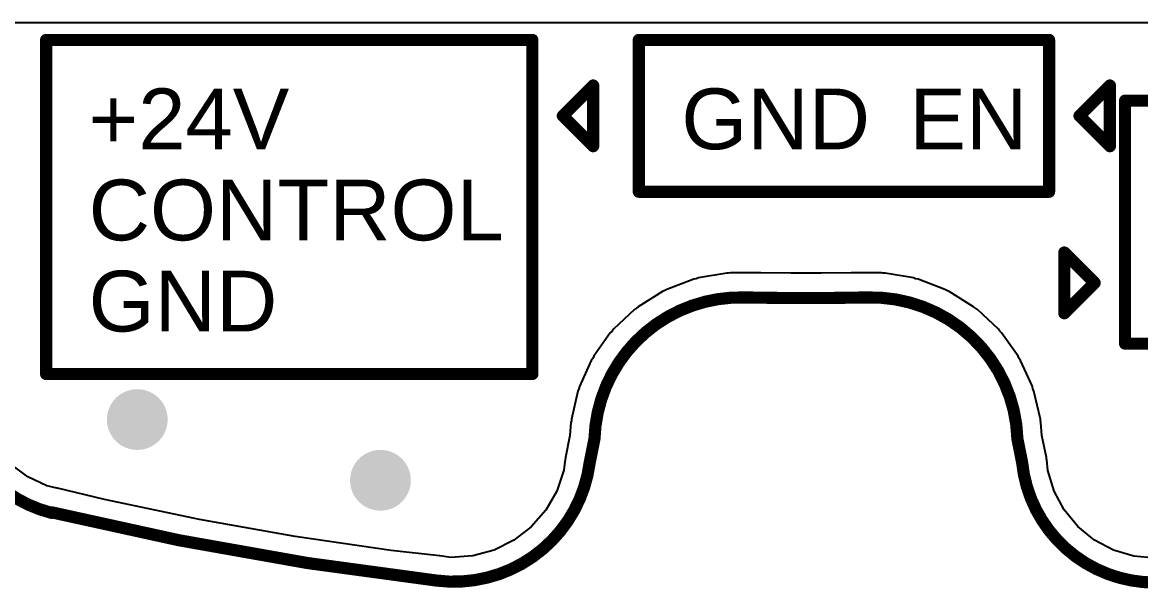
# Model space of a CAD drawing. Header units: inches. Extents: x 0 to 106, y 0 to 106.
# Drawn here: x 40.11 to 58.51, y 0.22 to 9.54 of the extents above; entities that cross this region are included whole.
import ezdxf

# ---------------------------------------------------------------- set-up
doc = ezdxf.new("R2010")
doc.units = ezdxf.units.IN
for name, color, linetype in [('Board Shape', 56, 'Continuous'), ('Bottom Layer', 5, 'Continuous'), ('Layer 1', 16, 'Continuous'), ('Layer 2', 76, 'Continuous'), ('Top Layer', 1, 'Continuous'), ('Top Overlay', 2, 'Continuous'), ('Via Holes', 16, 'Continuous')]:
    doc.layers.add(name, color=color, linetype=linetype)
doc.styles.add('Arial', font='', dxfattribs={"height": 0.2})
doc.styles.get('Arial').set_extended_font_data('Arial')

msp = doc.modelspace()

# ---------------------------------------------------------------- hatches: boundary and pattern name
at = {"layer": 'Bottom Layer'}
h = msp.add_hatch(color=5, dxfattribs=at)
edge = h.paths.add_edge_path()
edge.add_arc((42, 3), 0.5, 0, 360)
h = msp.add_hatch(color=5, dxfattribs=at)
edge = h.paths.add_edge_path()
edge.add_arc((46, 2), 0.5, 0, 360)
at = {"layer": 'Layer 1'}
h = msp.add_hatch(color=16, dxfattribs=at)
edge = h.paths.add_edge_path()
edge.add_arc((42, 3), 0.5, 0, 360)
h = msp.add_hatch(color=16, dxfattribs=at)
edge = h.paths.add_edge_path()
edge.add_arc((46, 2), 0.5, 0, 360)
at = {"layer": 'Layer 2'}
h = msp.add_hatch(color=76, dxfattribs=at)
edge = h.paths.add_edge_path()
edge.add_arc((42, 3), 0.5, 0, 360)
h = msp.add_hatch(color=76, dxfattribs=at)
edge = h.paths.add_edge_path()
edge.add_arc((46, 2), 0.5, 0, 360)
at = {"layer": 'Top Layer'}
h = msp.add_hatch(color=1, dxfattribs=at)
edge = h.paths.add_edge_path()
edge.add_arc((42, 3), 0.5, 0, 360)
h = msp.add_hatch(color=1, dxfattribs=at)
edge = h.paths.add_edge_path()
edge.add_arc((46, 2), 0.5, 0, 360)
at = {"layer": 'Via Holes'}
h = msp.add_hatch(color=7, dxfattribs=at)
edge = h.paths.add_edge_path()
edge.add_arc((42, 3), 0.25, 0, 360)
h = msp.add_hatch(color=7, dxfattribs=at)
edge = h.paths.add_edge_path()
edge.add_arc((46, 2), 0.25, 0, 360)

# ---------------------------------------------------------------- linework, layer by layer
at = {"layer": 'Board Shape'}
for points in [[(49.521, 2.681, 0.2, 0.2, -0.414214), (52, 5.01, 0.2, 0.2, 0)], [(54, 5.01, 0.2, 0.2, -0.010416), (52, 5.01, 0.2, 0.2, 0)], [(54, 5.01, 0.2, 0.2, -0.414213), (56.479, 2.681, 0.2, 0.2, 0)], [(40.588, 1.464, 0.2, 0.2, -0.414214), (39, 4.137, 0.2, 0.2, 0)], [(49.443, 2.294, 0.2, 0.2, 0), (49.521, 2.681, 0.2, 0.2, 0)], [(56.479, 2.681, 0.2, 0.2, 0), (56.556, 2.295, 0.2, 0.2, 0)], [(49.443, 2.294, 0.2, 0.2, -0.414214), (46.925, 0.349, 0.2, 0.2, 0)], [(58.963, 0.327, 0.2, 0.2, -0.414214), (56.556, 2.295, 0.2, 0.2, 0)], [(46.925, 0.349, 0.2, 0.2, -0.030375), (40.59, 1.473, 0.2, 0.2, 0)]]:
    msp.add_lwpolyline(points, format="xyseb", dxfattribs=at)
for points in [[(51.95, 5.01, 0.1, 0.1, 1), (52.05, 5.01, 0.1, 0.1, 1)], [(51.95, 5.01, 0.1, 0.1, 1), (52.05, 5.01, 0.1, 0.1, 1)], [(53.95, 5.01, 0.1, 0.1, 1), (54.05, 5.01, 0.1, 0.1, 1)], [(53.95, 5.01, 0.1, 0.1, 1), (54.05, 5.01, 0.1, 0.1, 1)], [(49.471, 2.681, 0.1, 0.1, 1), (49.571, 2.681, 0.1, 0.1, 1)], [(49.471, 2.681, 0.1, 0.1, 1), (49.571, 2.681, 0.1, 0.1, 1)], [(56.429, 2.681, 0.1, 0.1, 1), (56.529, 2.681, 0.1, 0.1, 1)], [(56.429, 2.681, 0.1, 0.1, 1), (56.529, 2.681, 0.1, 0.1, 1)], [(49.393, 2.294, 0.1, 0.1, 1), (49.493, 2.294, 0.1, 0.1, 1)], [(49.393, 2.294, 0.1, 0.1, 1), (49.493, 2.294, 0.1, 0.1, 1)], [(56.506, 2.295, 0.1, 0.1, 1), (56.606, 2.295, 0.1, 0.1, 1)], [(56.506, 2.295, 0.1, 0.1, 1), (56.606, 2.295, 0.1, 0.1, 1)], [(40.538, 1.464, 0.1, 0.1, 1), (40.638, 1.464, 0.1, 0.1, 1)], [(40.54, 1.473, 0.1, 0.1, 1), (40.64, 1.473, 0.1, 0.1, 1)], [(46.875, 0.349, 0.1, 0.1, 1), (46.975, 0.349, 0.1, 0.1, 1)], [(46.875, 0.349, 0.1, 0.1, 1), (46.975, 0.349, 0.1, 0.1, 1)]]:
    msp.add_lwpolyline(points, format="xyseb", close=True, dxfattribs=at)
at = {"layer": 'Bottom Layer'}
for p, q in [((35.3, 9.539), (80, 9.539)), ((51.697, 5.408), (51.232, 5.331)), ((51.727, 5.408), (51.697, 5.408)), ((51.757, 5.414), (51.727, 5.408)), ((51.993, 5.418), (51.757, 5.414)), ((52.001, 5.417), (51.993, 5.418)), ((52.009, 5.418), (52.001, 5.417)), ((52.257, 5.413), (52.009, 5.418)), ((52.752, 5.408), (52.257, 5.413)), ((53.248, 5.408), (52.752, 5.408)), ((53.743, 5.413), (53.248, 5.408)), ((53.991, 5.418), (53.743, 5.413)), ((53.999, 5.417), (53.991, 5.418)), ((54.007, 5.418), (53.999, 5.417)), ((54.243, 5.414), (54.007, 5.418)), ((54.273, 5.408), (54.243, 5.414)), ((54.303, 5.408), (54.273, 5.408)), ((54.768, 5.331), (54.303, 5.408)), ((51.155, 5.31), (50.714, 5.143)), ((51.194, 5.317), (51.155, 5.31)), ((51.232, 5.331), (51.194, 5.317)), ((54.805, 5.317), (54.768, 5.331)), ((54.845, 5.31), (54.805, 5.317)), ((55.286, 5.143), (54.845, 5.31)), ((50.642, 5.108), (50.242, 4.858)), ((50.68, 5.122), (50.642, 5.108)), ((50.714, 5.143), (50.68, 5.122)), ((55.32, 5.122), (55.286, 5.143)), ((55.358, 5.108), (55.32, 5.122)), ((55.758, 4.858), (55.358, 5.108)), ((50.179, 4.81), (49.835, 4.487)), ((50.213, 4.831), (50.179, 4.81)), ((50.242, 4.858), (50.213, 4.831)), ((55.787, 4.831), (55.758, 4.858)), ((55.821, 4.81), (55.787, 4.831)), ((56.165, 4.487), (55.821, 4.81)), ((49.782, 4.427), (49.508, 4.043)), ((49.811, 4.454), (49.782, 4.427)), ((49.835, 4.487), (49.811, 4.454)), ((56.188, 4.454), (56.165, 4.487)), ((56.217, 4.427), (56.188, 4.454)), ((56.491, 4.043), (56.217, 4.427)), ((49.468, 3.973), (49.274, 3.544)), ((49.492, 4.006), (49.468, 3.973)), ((49.508, 4.043), (49.492, 4.006)), ((56.508, 4.006), (56.491, 4.043)), ((56.531, 3.974), (56.508, 4.006)), ((56.725, 3.544), (56.531, 3.974)), ((49.265, 3.505), (49.249, 3.468)), ((49.274, 3.544), (49.265, 3.505)), ((56.734, 3.505), (56.725, 3.544)), ((56.751, 3.468), (56.734, 3.505)), ((49.249, 3.468), (49.142, 3.008)), ((56.857, 3.009), (56.751, 3.468)), ((49.133, 2.949), (49.116, 2.738)), ((49.141, 2.978), (49.133, 2.949)), ((49.142, 3.008), (49.141, 2.978)), ((56.858, 2.978), (56.857, 3.009)), ((56.866, 2.949), (56.858, 2.978)), ((56.883, 2.738), (56.866, 2.949)), ((49.116, 2.738), (49.043, 2.375)), ((56.956, 2.375), (56.883, 2.738)), ((40.2, 2.055), (39.917, 2.266)), ((49.038, 2.346), (49.015, 2.166)), ((49.043, 2.36), (49.038, 2.346)), ((49.043, 2.375), (49.043, 2.36)), ((56.956, 2.355), (56.956, 2.375)), ((56.962, 2.336), (56.956, 2.355)), ((56.98, 2.16), (56.962, 2.336)), ((40.51, 1.907), (40.2, 2.055)), ((49.015, 2.166), (48.9, 1.822)), ((57.083, 1.823), (56.98, 2.16)), ((40.674, 1.873), (40.51, 1.907)), ((40.679, 1.87), (40.674, 1.873)), ((40.686, 1.87), (40.679, 1.87)), ((41.462, 1.683), (40.686, 1.87)), ((43.026, 1.356), (41.462, 1.683)), ((48.9, 1.822), (48.719, 1.508)), ((57.25, 1.512), (57.083, 1.823)), ((48.719, 1.508), (48.481, 1.234)), ((57.474, 1.24), (57.25, 1.512)), ((44.598, 1.077), (43.026, 1.356)), ((48.481, 1.234), (48.194, 1.012)), ((57.747, 1.017), (57.474, 1.24)), ((46.178, 0.846), (44.598, 1.077)), ((48.194, 1.012), (47.869, 0.851)), ((58.058, 0.851), (57.747, 1.017)), ((46.972, 0.754), (46.178, 0.846)), ((46.974, 0.754), (46.972, 0.754)), ((46.977, 0.754), (46.974, 0.754)), ((47.157, 0.731), (46.977, 0.754)), ((47.519, 0.756), (47.157, 0.731)), ((47.869, 0.851), (47.519, 0.756)), ((58.396, 0.749), (58.058, 0.851)), ((58.738, 0.716), (58.396, 0.749))]:
    msp.add_line(p, q, dxfattribs=at)
at = {"layer": 'Layer 1'}
for p, q in [((51.697, 5.408), (51.232, 5.331)), ((51.727, 5.408), (51.697, 5.408)), ((51.757, 5.414), (51.727, 5.408)), ((51.993, 5.418), (51.757, 5.414)), ((52.001, 5.417), (51.993, 5.418)), ((52.009, 5.418), (52.001, 5.417)), ((52.257, 5.413), (52.009, 5.418)), ((52.752, 5.408), (52.257, 5.413)), ((53.248, 5.408), (52.752, 5.408)), ((53.743, 5.413), (53.248, 5.408)), ((53.991, 5.418), (53.743, 5.413)), ((53.999, 5.417), (53.991, 5.418)), ((54.007, 5.418), (53.999, 5.417)), ((54.243, 5.414), (54.007, 5.418)), ((54.273, 5.408), (54.243, 5.414)), ((54.303, 5.408), (54.273, 5.408)), ((54.768, 5.331), (54.303, 5.408)), ((51.155, 5.31), (50.714, 5.143)), ((51.194, 5.317), (51.155, 5.31)), ((51.232, 5.331), (51.194, 5.317)), ((54.805, 5.317), (54.768, 5.331)), ((54.845, 5.31), (54.805, 5.317)), ((55.286, 5.143), (54.845, 5.31)), ((50.642, 5.108), (50.242, 4.858)), ((50.68, 5.122), (50.642, 5.108)), ((50.714, 5.143), (50.68, 5.122)), ((55.32, 5.122), (55.286, 5.143)), ((55.358, 5.108), (55.32, 5.122)), ((55.758, 4.858), (55.358, 5.108)), ((50.179, 4.81), (49.835, 4.487)), ((50.213, 4.831), (50.179, 4.81)), ((50.242, 4.858), (50.213, 4.831)), ((55.787, 4.831), (55.758, 4.858)), ((55.821, 4.81), (55.787, 4.831)), ((56.165, 4.487), (55.821, 4.81)), ((49.782, 4.427), (49.508, 4.043)), ((49.811, 4.454), (49.782, 4.427)), ((49.835, 4.487), (49.811, 4.454)), ((56.188, 4.454), (56.165, 4.487)), ((56.217, 4.427), (56.188, 4.454)), ((56.491, 4.043), (56.217, 4.427)), ((49.468, 3.973), (49.274, 3.544)), ((49.492, 4.006), (49.468, 3.973)), ((49.508, 4.043), (49.492, 4.006)), ((56.508, 4.006), (56.491, 4.043)), ((56.531, 3.974), (56.508, 4.006)), ((56.725, 3.544), (56.531, 3.974)), ((49.265, 3.505), (49.249, 3.468)), ((49.274, 3.544), (49.265, 3.505)), ((56.734, 3.505), (56.725, 3.544)), ((56.751, 3.468), (56.734, 3.505)), ((49.249, 3.468), (49.142, 3.008)), ((56.857, 3.009), (56.751, 3.468)), ((49.133, 2.949), (49.116, 2.738)), ((49.141, 2.978), (49.133, 2.949)), ((49.142, 3.008), (49.141, 2.978)), ((56.858, 2.978), (56.857, 3.009)), ((56.866, 2.949), (56.858, 2.978)), ((56.883, 2.738), (56.866, 2.949)), ((49.116, 2.738), (49.043, 2.375)), ((56.956, 2.375), (56.883, 2.738)), ((40.2, 2.055), (39.917, 2.266)), ((49.038, 2.346), (49.015, 2.166)), ((49.043, 2.36), (49.038, 2.346)), ((49.043, 2.375), (49.043, 2.36)), ((56.956, 2.355), (56.956, 2.375)), ((56.962, 2.336), (56.956, 2.355)), ((56.98, 2.16), (56.962, 2.336)), ((40.51, 1.907), (40.2, 2.055)), ((49.015, 2.166), (48.9, 1.822)), ((57.083, 1.823), (56.98, 2.16)), ((40.674, 1.873), (40.51, 1.907)), ((40.679, 1.87), (40.674, 1.873)), ((40.686, 1.87), (40.679, 1.87)), ((41.462, 1.683), (40.686, 1.87)), ((43.026, 1.356), (41.462, 1.683)), ((48.9, 1.822), (48.719, 1.508)), ((57.25, 1.512), (57.083, 1.823)), ((48.719, 1.508), (48.481, 1.234)), ((57.474, 1.24), (57.25, 1.512)), ((44.598, 1.077), (43.026, 1.356)), ((48.481, 1.234), (48.194, 1.012)), ((57.747, 1.017), (57.474, 1.24)), ((46.178, 0.846), (44.598, 1.077)), ((48.194, 1.012), (47.869, 0.851)), ((58.058, 0.851), (57.747, 1.017)), ((46.972, 0.754), (46.178, 0.846)), ((46.974, 0.754), (46.972, 0.754)), ((46.977, 0.754), (46.974, 0.754)), ((47.157, 0.731), (46.977, 0.754)), ((47.519, 0.756), (47.157, 0.731)), ((47.869, 0.851), (47.519, 0.756)), ((58.396, 0.749), (58.058, 0.851)), ((58.738, 0.716), (58.396, 0.749))]:
    msp.add_line(p, q, dxfattribs=at)
at = {"layer": 'Layer 2'}
for p, q in [((51.697, 5.408), (51.232, 5.331)), ((51.727, 5.408), (51.697, 5.408)), ((51.757, 5.414), (51.727, 5.408)), ((51.993, 5.418), (51.757, 5.414)), ((52.001, 5.417), (51.993, 5.418)), ((52.009, 5.418), (52.001, 5.417)), ((52.257, 5.413), (52.009, 5.418)), ((52.752, 5.408), (52.257, 5.413)), ((53.248, 5.408), (52.752, 5.408)), ((53.743, 5.413), (53.248, 5.408)), ((53.991, 5.418), (53.743, 5.413)), ((53.999, 5.417), (53.991, 5.418)), ((54.007, 5.418), (53.999, 5.417)), ((54.243, 5.414), (54.007, 5.418)), ((54.273, 5.408), (54.243, 5.414)), ((54.303, 5.408), (54.273, 5.408)), ((54.768, 5.331), (54.303, 5.408)), ((51.155, 5.31), (50.714, 5.143)), ((51.194, 5.317), (51.155, 5.31)), ((51.232, 5.331), (51.194, 5.317)), ((54.805, 5.317), (54.768, 5.331)), ((54.845, 5.31), (54.805, 5.317)), ((55.286, 5.143), (54.845, 5.31)), ((50.642, 5.108), (50.242, 4.858)), ((50.68, 5.122), (50.642, 5.108)), ((50.714, 5.143), (50.68, 5.122)), ((55.32, 5.122), (55.286, 5.143)), ((55.358, 5.108), (55.32, 5.122)), ((55.758, 4.858), (55.358, 5.108)), ((50.179, 4.81), (49.835, 4.487)), ((50.213, 4.831), (50.179, 4.81)), ((50.242, 4.858), (50.213, 4.831)), ((55.787, 4.831), (55.758, 4.858)), ((55.821, 4.81), (55.787, 4.831)), ((56.165, 4.487), (55.821, 4.81)), ((49.782, 4.427), (49.508, 4.043)), ((49.811, 4.454), (49.782, 4.427)), ((49.835, 4.487), (49.811, 4.454)), ((56.188, 4.454), (56.165, 4.487)), ((56.217, 4.427), (56.188, 4.454)), ((56.491, 4.043), (56.217, 4.427)), ((49.468, 3.973), (49.274, 3.544)), ((49.492, 4.006), (49.468, 3.973)), ((49.508, 4.043), (49.492, 4.006)), ((56.508, 4.006), (56.491, 4.043)), ((56.531, 3.974), (56.508, 4.006)), ((56.725, 3.544), (56.531, 3.974)), ((49.265, 3.505), (49.249, 3.468)), ((49.274, 3.544), (49.265, 3.505)), ((56.734, 3.505), (56.725, 3.544)), ((56.751, 3.468), (56.734, 3.505)), ((49.249, 3.468), (49.142, 3.008)), ((56.857, 3.009), (56.751, 3.468)), ((49.133, 2.949), (49.116, 2.738)), ((49.141, 2.978), (49.133, 2.949)), ((49.142, 3.008), (49.141, 2.978)), ((56.858, 2.978), (56.857, 3.009)), ((56.866, 2.949), (56.858, 2.978)), ((56.883, 2.738), (56.866, 2.949)), ((49.116, 2.738), (49.043, 2.375)), ((56.956, 2.375), (56.883, 2.738)), ((40.2, 2.055), (39.917, 2.266)), ((49.038, 2.346), (49.015, 2.166)), ((49.043, 2.36), (49.038, 2.346)), ((49.043, 2.375), (49.043, 2.36)), ((56.956, 2.355), (56.956, 2.375)), ((56.962, 2.336), (56.956, 2.355)), ((56.98, 2.16), (56.962, 2.336)), ((40.51, 1.907), (40.2, 2.055)), ((49.015, 2.166), (48.9, 1.822)), ((57.083, 1.823), (56.98, 2.16)), ((40.674, 1.873), (40.51, 1.907)), ((40.679, 1.87), (40.674, 1.873)), ((40.686, 1.87), (40.679, 1.87)), ((41.462, 1.683), (40.686, 1.87)), ((43.026, 1.356), (41.462, 1.683)), ((48.9, 1.822), (48.719, 1.508)), ((57.25, 1.512), (57.083, 1.823)), ((48.719, 1.508), (48.481, 1.234)), ((57.474, 1.24), (57.25, 1.512)), ((44.598, 1.077), (43.026, 1.356)), ((48.481, 1.234), (48.194, 1.012)), ((57.747, 1.017), (57.474, 1.24)), ((46.178, 0.846), (44.598, 1.077)), ((48.194, 1.012), (47.869, 0.851)), ((58.058, 0.851), (57.747, 1.017)), ((46.972, 0.754), (46.178, 0.846)), ((46.974, 0.754), (46.972, 0.754)), ((46.977, 0.754), (46.974, 0.754)), ((47.157, 0.731), (46.977, 0.754)), ((47.519, 0.756), (47.157, 0.731)), ((47.869, 0.851), (47.519, 0.756)), ((58.396, 0.749), (58.058, 0.851)), ((58.738, 0.716), (58.396, 0.749))]:
    msp.add_line(p, q, dxfattribs=at)
at = {"layer": 'Top Layer'}
for p, q in [((51.697, 5.408), (51.232, 5.331)), ((51.727, 5.408), (51.697, 5.408)), ((51.757, 5.414), (51.727, 5.408)), ((51.993, 5.418), (51.757, 5.414)), ((52.001, 5.417), (51.993, 5.418)), ((52.009, 5.418), (52.001, 5.417)), ((52.257, 5.413), (52.009, 5.418)), ((52.752, 5.408), (52.257, 5.413)), ((53.248, 5.408), (52.752, 5.408)), ((53.743, 5.413), (53.248, 5.408)), ((53.991, 5.418), (53.743, 5.413)), ((53.999, 5.417), (53.991, 5.418)), ((54.007, 5.418), (53.999, 5.417)), ((54.243, 5.414), (54.007, 5.418)), ((54.273, 5.408), (54.243, 5.414)), ((54.303, 5.408), (54.273, 5.408)), ((54.768, 5.331), (54.303, 5.408)), ((51.155, 5.31), (50.714, 5.143)), ((51.194, 5.317), (51.155, 5.31)), ((51.232, 5.331), (51.194, 5.317)), ((54.805, 5.317), (54.768, 5.331)), ((54.845, 5.31), (54.805, 5.317)), ((55.286, 5.143), (54.845, 5.31)), ((50.642, 5.108), (50.242, 4.858)), ((50.68, 5.122), (50.642, 5.108)), ((50.714, 5.143), (50.68, 5.122)), ((55.32, 5.122), (55.286, 5.143)), ((55.358, 5.108), (55.32, 5.122)), ((55.758, 4.858), (55.358, 5.108)), ((50.179, 4.81), (49.835, 4.487)), ((50.213, 4.831), (50.179, 4.81)), ((50.242, 4.858), (50.213, 4.831)), ((55.787, 4.831), (55.758, 4.858)), ((55.821, 4.81), (55.787, 4.831)), ((56.165, 4.487), (55.821, 4.81)), ((49.782, 4.427), (49.508, 4.043)), ((49.811, 4.454), (49.782, 4.427)), ((49.835, 4.487), (49.811, 4.454)), ((56.188, 4.454), (56.165, 4.487)), ((56.217, 4.427), (56.188, 4.454)), ((56.491, 4.043), (56.217, 4.427)), ((49.468, 3.973), (49.274, 3.544)), ((49.492, 4.006), (49.468, 3.973)), ((49.508, 4.043), (49.492, 4.006)), ((56.508, 4.006), (56.491, 4.043)), ((56.531, 3.974), (56.508, 4.006)), ((56.725, 3.544), (56.531, 3.974)), ((49.265, 3.505), (49.249, 3.468)), ((49.274, 3.544), (49.265, 3.505)), ((56.734, 3.505), (56.725, 3.544)), ((56.751, 3.468), (56.734, 3.505)), ((49.249, 3.468), (49.142, 3.008)), ((56.857, 3.009), (56.751, 3.468)), ((49.133, 2.949), (49.116, 2.738)), ((49.141, 2.978), (49.133, 2.949)), ((49.142, 3.008), (49.141, 2.978)), ((56.858, 2.978), (56.857, 3.009)), ((56.866, 2.949), (56.858, 2.978)), ((56.883, 2.738), (56.866, 2.949)), ((49.116, 2.738), (49.043, 2.375)), ((56.956, 2.375), (56.883, 2.738)), ((40.2, 2.055), (39.917, 2.266)), ((49.038, 2.346), (49.015, 2.166)), ((49.043, 2.36), (49.038, 2.346)), ((49.043, 2.375), (49.043, 2.36)), ((56.956, 2.355), (56.956, 2.375)), ((56.962, 2.336), (56.956, 2.355)), ((56.98, 2.16), (56.962, 2.336)), ((40.51, 1.907), (40.2, 2.055)), ((49.015, 2.166), (48.9, 1.822)), ((57.083, 1.823), (56.98, 2.16)), ((40.674, 1.873), (40.51, 1.907)), ((40.679, 1.87), (40.674, 1.873)), ((40.686, 1.87), (40.679, 1.87)), ((41.462, 1.683), (40.686, 1.87)), ((43.026, 1.356), (41.462, 1.683)), ((48.9, 1.822), (48.719, 1.508)), ((57.25, 1.512), (57.083, 1.823)), ((48.719, 1.508), (48.481, 1.234)), ((57.474, 1.24), (57.25, 1.512)), ((44.598, 1.077), (43.026, 1.356)), ((48.481, 1.234), (48.194, 1.012)), ((57.747, 1.017), (57.474, 1.24)), ((46.178, 0.846), (44.598, 1.077)), ((48.194, 1.012), (47.869, 0.851)), ((58.058, 0.851), (57.747, 1.017)), ((46.972, 0.754), (46.178, 0.846)), ((46.974, 0.754), (46.972, 0.754)), ((46.977, 0.754), (46.974, 0.754)), ((47.157, 0.731), (46.977, 0.754)), ((47.519, 0.756), (47.157, 0.731)), ((47.869, 0.851), (47.519, 0.756)), ((58.396, 0.749), (58.058, 0.851)), ((58.738, 0.716), (58.396, 0.749))]:
    msp.add_line(p, q, dxfattribs=at)
at = {"layer": 'Top Overlay'}
for points in [[(40.5, 3.75, 0.2, 0.2, 0), (40.5, 9.25, 0.2, 0.2, 0)], [(40.5, 9.25, 0.2, 0.2, 0), (48.5, 9.25, 0.2, 0.2, 0)], [(48.5, 3.75, 0.2, 0.2, 0), (48.5, 9.25, 0.2, 0.2, 0)], [(50.25, 6.75, 0.2, 0.2, 0), (50.25, 9.25, 0.2, 0.2, 0)], [(50.25, 9.25, 0.2, 0.2, 0), (57, 9.25, 0.2, 0.2, 0)], [(57, 6.75, 0.2, 0.2, 0), (57, 9.25, 0.2, 0.2, 0)], [(49, 8, 0.2, 0.2, 0), (49.5, 8.5, 0.2, 0.2, 0)], [(49.5, 7.5, 0.2, 0.2, 0), (49.5, 8.5, 0.2, 0.2, 0)], [(57.5, 8, 0.2, 0.2, 0), (58, 8.5, 0.2, 0.2, 0)], [(58, 7.5, 0.2, 0.2, 0), (58, 8.5, 0.2, 0.2, 0)], [(58.25, 8.25, 0.2, 0.2, 0), (65.5, 8.25, 0.2, 0.2, 0)], [(58.25, 5.25, 0.2, 0.2, 0), (58.25, 8.25, 0.2, 0.2, 0)], [(49, 8, 0.2, 0.2, 0), (49.5, 7.5, 0.2, 0.2, 0)], [(57.5, 8, 0.2, 0.2, 0), (58, 7.5, 0.2, 0.2, 0)], [(50.25, 6.75, 0.2, 0.2, 0), (57, 6.75, 0.2, 0.2, 0)], [(57.25, 4.75, 0.2, 0.2, 0), (57.25, 5.75, 0.2, 0.2, 0)], [(57.25, 5.75, 0.2, 0.2, 0), (57.75, 5.25, 0.2, 0.2, 0)], [(57.25, 4.75, 0.2, 0.2, 0), (57.75, 5.25, 0.2, 0.2, 0)], [(58.25, 4.25, 0.2, 0.2, 0), (58.25, 5.25, 0.2, 0.2, 0)], [(58.25, 4.25, 0.2, 0.2, 0), (65.5, 4.25, 0.2, 0.2, 0)], [(40.5, 3.75, 0.2, 0.2, 0), (48.5, 3.75, 0.2, 0.2, 0)]]:
    msp.add_lwpolyline(points, format="xyseb", dxfattribs=at)
for points in [[(40.45, 9.25, 0.1, 0.1, 1), (40.55, 9.25, 0.1, 0.1, 1)], [(40.45, 9.25, 0.1, 0.1, 1), (40.55, 9.25, 0.1, 0.1, 1)], [(48.45, 9.25, 0.1, 0.1, 1), (48.55, 9.25, 0.1, 0.1, 1)], [(48.45, 9.25, 0.1, 0.1, 1), (48.55, 9.25, 0.1, 0.1, 1)], [(50.2, 9.25, 0.1, 0.1, 1), (50.3, 9.25, 0.1, 0.1, 1)], [(50.2, 9.25, 0.1, 0.1, 1), (50.3, 9.25, 0.1, 0.1, 1)], [(56.95, 9.25, 0.1, 0.1, 1), (57.05, 9.25, 0.1, 0.1, 1)], [(56.95, 9.25, 0.1, 0.1, 1), (57.05, 9.25, 0.1, 0.1, 1)], [(49.45, 8.5, 0.1, 0.1, 1), (49.55, 8.5, 0.1, 0.1, 1)], [(49.45, 8.5, 0.1, 0.1, 1), (49.55, 8.5, 0.1, 0.1, 1)], [(57.95, 8.5, 0.1, 0.1, 1), (58.05, 8.5, 0.1, 0.1, 1)], [(57.95, 8.5, 0.1, 0.1, 1), (58.05, 8.5, 0.1, 0.1, 1)], [(58.2, 8.25, 0.1, 0.1, 1), (58.3, 8.25, 0.1, 0.1, 1)], [(58.2, 8.25, 0.1, 0.1, 1), (58.3, 8.25, 0.1, 0.1, 1)], [(48.95, 8, 0.1, 0.1, 1), (49.05, 8, 0.1, 0.1, 1)], [(48.95, 8, 0.1, 0.1, 1), (49.05, 8, 0.1, 0.1, 1)], [(57.45, 8, 0.1, 0.1, 1), (57.55, 8, 0.1, 0.1, 1)], [(57.45, 8, 0.1, 0.1, 1), (57.55, 8, 0.1, 0.1, 1)], [(49.45, 7.5, 0.1, 0.1, 1), (49.55, 7.5, 0.1, 0.1, 1)], [(49.45, 7.5, 0.1, 0.1, 1), (49.55, 7.5, 0.1, 0.1, 1)], [(57.95, 7.5, 0.1, 0.1, 1), (58.05, 7.5, 0.1, 0.1, 1)], [(57.95, 7.5, 0.1, 0.1, 1), (58.05, 7.5, 0.1, 0.1, 1)], [(50.2, 6.75, 0.1, 0.1, 1), (50.3, 6.75, 0.1, 0.1, 1)], [(50.2, 6.75, 0.1, 0.1, 1), (50.3, 6.75, 0.1, 0.1, 1)], [(56.95, 6.75, 0.1, 0.1, 1), (57.05, 6.75, 0.1, 0.1, 1)], [(56.95, 6.75, 0.1, 0.1, 1), (57.05, 6.75, 0.1, 0.1, 1)], [(57.2, 5.75, 0.1, 0.1, 1), (57.3, 5.75, 0.1, 0.1, 1)], [(57.2, 5.75, 0.1, 0.1, 1), (57.3, 5.75, 0.1, 0.1, 1)], [(57.7, 5.25, 0.1, 0.1, 1), (57.8, 5.25, 0.1, 0.1, 1)], [(57.7, 5.25, 0.1, 0.1, 1), (57.8, 5.25, 0.1, 0.1, 1)], [(58.2, 5.25, 0.1, 0.1, 1), (58.3, 5.25, 0.1, 0.1, 1)], [(58.2, 5.25, 0.1, 0.1, 1), (58.3, 5.25, 0.1, 0.1, 1)], [(57.2, 4.75, 0.1, 0.1, 1), (57.3, 4.75, 0.1, 0.1, 1)], [(57.2, 4.75, 0.1, 0.1, 1), (57.3, 4.75, 0.1, 0.1, 1)], [(58.2, 4.25, 0.1, 0.1, 1), (58.3, 4.25, 0.1, 0.1, 1)], [(58.2, 4.25, 0.1, 0.1, 1), (58.3, 4.25, 0.1, 0.1, 1)], [(40.45, 3.75, 0.1, 0.1, 1), (40.55, 3.75, 0.1, 0.1, 1)], [(40.45, 3.75, 0.1, 0.1, 1), (40.55, 3.75, 0.1, 0.1, 1)], [(48.45, 3.75, 0.1, 0.1, 1), (48.55, 3.75, 0.1, 0.1, 1)], [(48.45, 3.75, 0.1, 0.1, 1), (48.55, 3.75, 0.1, 0.1, 1)]]:
    msp.add_lwpolyline(points, format="xyseb", close=True, dxfattribs=at)

# ---------------------------------------------------------------- texts
at = {"layer": 'Top Overlay', "style": 'Arial'}
for s, p in [('+24V', (41.2, 7.45)), ('GND', (50.95, 7.45)), ('EN', (54.7, 7.45)), ('CONTROL', (41.2, 5.95)), ('GND', (41.2, 4.45))]:
    msp.add_text(s, height=1, dxfattribs=at).set_placement(p)

doc.saveas('drawing.dxf')
